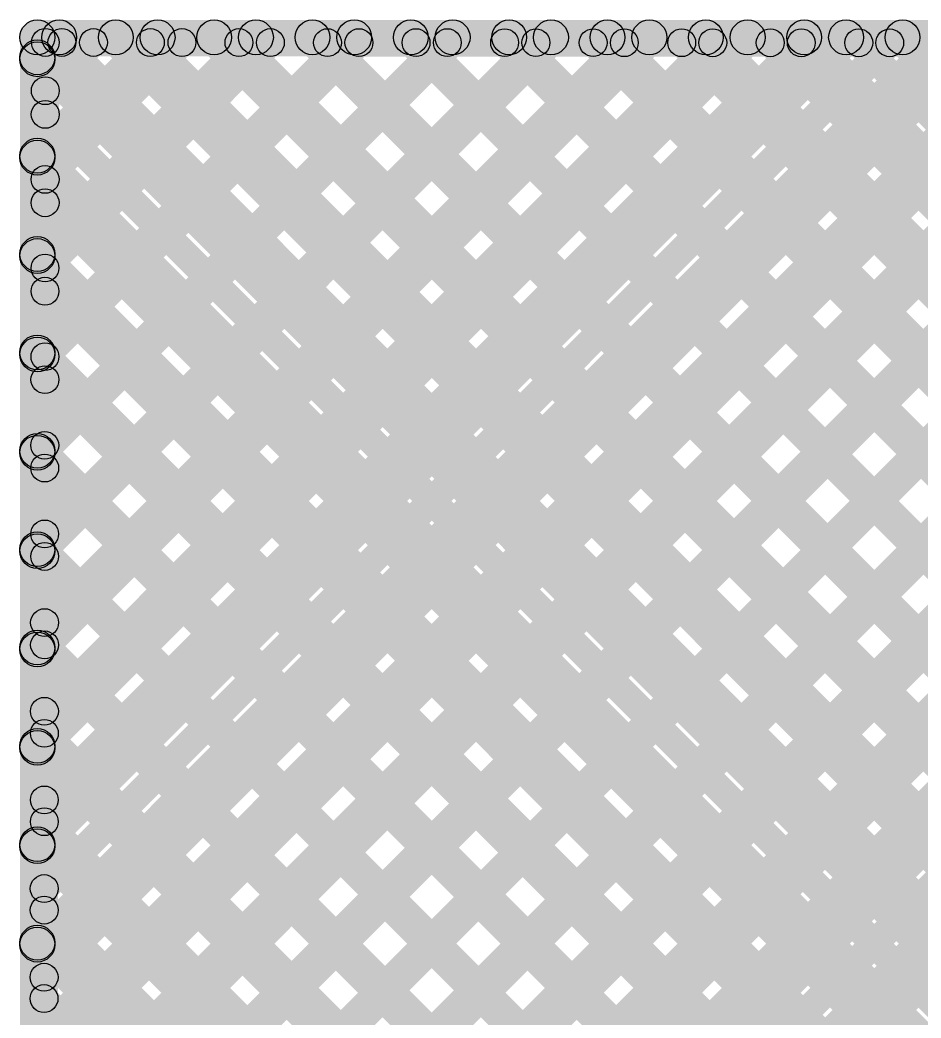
# Model space of a CAD drawing. Header units: millimetres. Extents: x 0.02 to 3.53, y 0 to 2.66.
# Drawn here: x 0.095 to 0.3542, y 2.3739 to 2.6609 of the extents above; entities that cross this region are included whole.
import ezdxf

# ---------------------------------------------------------------- set-up
doc = ezdxf.new("R2010")
doc.units = ezdxf.units.MM
doc.header["$MEASUREMENT"] = 0
doc.layers.add('BottomLayer', color=5, linetype='Continuous')
doc.layers.add('TopLayer', color=1, linetype='Continuous')

msp = doc.modelspace()

# ---------------------------------------------------------------- hatches: boundary and pattern name
at = {"layer": 'BottomLayer'}
h = msp.add_hatch(color=5, dxfattribs=at)
edge = h.paths.add_edge_path()
edge.add_arc((0.1, 2.65591), 0.005, 0, 360)
h = msp.add_hatch(color=5, dxfattribs=at)
edge = h.paths.add_edge_path()
edge.add_arc((0.1, 2.65591), 0.005, 0, 360)
for points in [[(0.1, 2.65091), (0.1, 2.66091), (3.44331, 2.66091), (3.44331, 2.65091)], [(0.10354, 2.36323), (0.09646, 2.3703), (0.38561, 2.65944), (0.39268, 2.65237)], [(0.10354, 2.39151), (0.09646, 2.39858), (0.35733, 2.65944), (0.3644, 2.65237)], [(0.10354, 2.30666), (0.09646, 2.31373), (0.44218, 2.65944), (0.44925, 2.65237)], [(0.10354, 2.33494), (0.09646, 2.34201), (0.41389, 2.65944), (0.42096, 2.65237)], [(0.10354, 2.44808), (0.09646, 2.45515), (0.30076, 2.65944), (0.30783, 2.65237)], [(0.10354, 2.47636), (0.09646, 2.48343), (0.27247, 2.65944), (0.27954, 2.65237)], [(0.10354, 2.41979), (0.09646, 2.42686), (0.32904, 2.65944), (0.33611, 2.65237)], [(0.10354, 2.16523), (0.09646, 2.17231), (0.5836, 2.65944), (0.59067, 2.65237)], [(0.10354, 2.19352), (0.09646, 2.20059), (0.55532, 2.65944), (0.56239, 2.65237)], [(0.10354, 2.25009), (0.09646, 2.25716), (0.49875, 2.65944), (0.50582, 2.65237)], [(0.10354, 2.27837), (0.09646, 2.28544), (0.47046, 2.65944), (0.47753, 2.65237)], [(0.10354, 2.2218), (0.09646, 2.22887), (0.52703, 2.65944), (0.5341, 2.65237)], [(0.10354, 2.53293), (0.09646, 2.54), (0.2159, 2.65944), (0.22297, 2.65237)], [(0.10354, 2.64607), (0.09646, 2.65314), (0.10277, 2.65944), (0.10984, 2.65237)], [(0.10354, 2.50465), (0.09646, 2.51172), (0.24419, 2.65944), (0.25126, 2.65237)], [(0.10354, 2.5895), (0.09646, 2.59657), (0.15933, 2.65944), (0.16641, 2.65237)], [(0.10354, 2.61778), (0.09646, 2.62485), (0.13105, 2.65944), (0.13812, 2.65237)], [(0.10354, 2.56122), (0.09646, 2.56829), (0.18762, 2.65944), (0.19469, 2.65237)], [(0.10229, 2.65044), (0.1023, 2.65844), (2.00453, 2.65761), (2.00453, 2.64961)], [(0.12154, 2.15495), (0.11447, 2.16202), (0.61188, 2.65944), (0.61895, 2.65237)], [(0.11902, 2.65237), (0.12609, 2.65944), (0.82257, 1.96296), (0.8155, 1.95588)], [(0.1473, 2.65237), (0.15437, 2.65944), (0.85086, 1.96296), (0.84379, 1.95588)], [(0.17559, 2.65237), (0.18266, 2.65944), (0.87914, 1.96296), (0.87207, 1.95588)], [(0.20387, 2.65237), (0.21094, 2.65944), (0.90743, 1.96296), (0.90036, 1.95588)], [(0.23215, 2.65237), (0.23923, 2.65944), (0.93571, 1.96296), (0.92864, 1.95588)], [(0.26044, 2.65237), (0.26751, 2.65944), (0.96399, 1.96296), (0.95692, 1.95588)], [(0.28872, 2.65237), (0.29579, 2.65944), (0.99228, 1.96296), (0.98521, 1.95588)], [(0.31701, 2.65237), (0.32408, 2.65944), (1.02056, 1.96296), (1.01349, 1.95588)], [(0.34529, 2.65237), (0.35236, 2.65944), (1.02189, 1.98991), (1.01482, 1.98284)], [(0.105, 2.16062), (0.095, 2.16062), (0.095, 2.65591), (0.105, 2.65591)], [(0.1045, 2.17892), (0.09884, 2.18458), (0.57132, 2.65706), (0.57698, 2.6514)], [(0.10453, 2.20441), (0.09887, 2.21007), (0.54588, 2.65707), (0.55153, 2.65141)], [(0.10457, 2.2299), (0.09891, 2.23556), (0.52043, 2.65708), (0.52609, 2.65143)], [(0.1046, 2.25539), (0.09894, 2.26105), (0.49499, 2.65709), (0.50064, 2.65144)], [(0.10463, 2.28088), (0.09898, 2.28654), (0.46954, 2.6571), (0.4752, 2.65145)], [(0.10467, 2.30637), (0.09901, 2.31203), (0.4441, 2.65712), (0.44976, 2.65146)], [(0.1047, 2.33186), (0.09904, 2.33752), (0.41865, 2.65713), (0.42431, 2.65147)], [(0.10473, 2.35735), (0.09908, 2.36301), (0.39321, 2.65714), (0.39887, 2.65148)], [(0.10477, 2.38284), (0.09911, 2.3885), (0.36776, 2.65715), (0.37342, 2.65149)], [(0.1048, 2.40833), (0.09915, 2.41399), (0.34232, 2.65716), (0.34798, 2.6515)], [(0.10484, 2.43382), (0.09918, 2.43948), (0.31687, 2.65717), (0.32253, 2.65151)], [(0.10487, 2.45931), (0.09921, 2.46497), (0.29143, 2.65718), (0.29709, 2.65153)], [(0.1049, 2.4848), (0.09925, 2.49045), (0.26599, 2.65719), (0.27164, 2.65154)], [(0.10494, 2.51029), (0.09928, 2.51594), (0.24054, 2.6572), (0.2462, 2.65155)], [(0.10497, 2.53578), (0.09931, 2.54143), (0.2151, 2.65722), (0.22075, 2.65156)], [(0.105, 2.56127), (0.09935, 2.56692), (0.18965, 2.65723), (0.19531, 2.65157)], [(0.10504, 2.58676), (0.09938, 2.59241), (0.16421, 2.65724), (0.16986, 2.65158)], [(0.10507, 2.61225), (0.09942, 2.6179), (0.13876, 2.65725), (0.14442, 2.65159)], [(0.10511, 2.63774), (0.09945, 2.64339), (0.11332, 2.65726), (0.11897, 2.6516)], [(0.1076, 2.15657), (0.10194, 2.16223), (0.59677, 2.65705), (0.60242, 2.65139)], [(0.10422, 2.65161), (0.10988, 2.65726), (0.73438, 2.03276), (0.72873, 2.0271)], [(0.12894, 2.15245), (0.12328, 2.15811), (0.62221, 2.65704), (0.62787, 2.65138)], [(0.12969, 2.6516), (0.13534, 2.65725), (0.75985, 2.03274), (0.75419, 2.02709)], [(0.15515, 2.65158), (0.16081, 2.65724), (0.78532, 2.03273), (0.77966, 2.02708)], [(0.18062, 2.65157), (0.18628, 2.65723), (0.81079, 2.03272), (0.80513, 2.02707)], [(0.20609, 2.65156), (0.21174, 2.65722), (0.83625, 2.03271), (0.8306, 2.02705)], [(0.23155, 2.65155), (0.23721, 2.65721), (0.86172, 2.0327), (0.85606, 2.02704)], [(0.25702, 2.65154), (0.26268, 2.6572), (0.88719, 2.03269), (0.88153, 2.02703)], [(0.28249, 2.65153), (0.28814, 2.65719), (0.91265, 2.03268), (0.907, 2.02702)], [(0.30795, 2.65152), (0.31361, 2.65718), (0.93812, 2.03267), (0.93246, 2.02701)], [(0.33342, 2.65151), (0.33908, 2.65716), (0.96359, 2.03266), (0.95793, 2.027)], [(0.09646, 2.64664), (0.10354, 2.65371), (0.79429, 1.96296), (0.78722, 1.95588)], [(0.10564, 2.15957), (0.09764, 2.15958), (0.0983, 2.65444), (0.1063, 2.65443)], [(0.09944, 2.63093), (0.1051, 2.63659), (0.70892, 2.03277), (0.70326, 2.02711)], [(0.09646, 2.61835), (0.10354, 2.62542), (0.766, 1.96296), (0.75893, 1.95588)], [(0.09941, 2.60551), (0.10506, 2.61117), (0.68345, 2.03278), (0.67779, 2.02712)], [(0.09646, 2.59007), (0.10354, 2.59714), (0.73772, 1.96296), (0.73065, 1.95588)], [(0.09937, 2.58009), (0.10503, 2.58574), (0.65798, 2.03279), (0.65233, 2.02713)], [(0.09646, 2.56179), (0.10354, 2.56886), (0.70944, 1.96296), (0.70237, 1.95588)], [(0.09934, 2.55466), (0.105, 2.56032), (0.63252, 2.0328), (0.62686, 2.02714)], [(0.09646, 2.5335), (0.10354, 2.54057), (0.68115, 1.96296), (0.67408, 1.95588)], [(0.09931, 2.52924), (0.10496, 2.5349), (0.60705, 2.03281), (0.60139, 2.02715)], [(0.09646, 2.50522), (0.10354, 2.51229), (0.65287, 1.96296), (0.6458, 1.95588)], [(0.09927, 2.50382), (0.10493, 2.50948), (0.58158, 2.03282), (0.57593, 2.02717)], [(0.09646, 2.47693), (0.10354, 2.484), (0.62458, 1.96296), (0.61751, 1.95588)], [(0.09924, 2.4784), (0.10489, 2.48405), (0.55612, 2.03283), (0.55046, 2.02718)], [(0.0992, 2.45298), (0.10486, 2.45863), (0.53065, 2.03284), (0.52499, 2.02719)], [(0.09646, 2.44865), (0.10354, 2.45572), (0.5963, 1.96296), (0.58923, 1.95588)], [(0.09917, 2.42755), (0.10483, 2.43321), (0.50518, 2.03286), (0.49953, 2.0272)], [(0.09646, 2.42036), (0.10354, 2.42743), (0.56801, 1.96296), (0.56094, 1.95588)], [(0.09914, 2.40213), (0.10479, 2.40779), (0.47972, 2.03287), (0.47406, 2.02721)], [(0.09646, 2.39208), (0.10354, 2.39915), (0.53973, 1.96296), (0.53266, 1.95588)], [(0.0991, 2.37671), (0.10476, 2.38237), (0.45425, 2.03288), (0.44859, 2.02722)]]:
    msp.add_hatch(color=5, dxfattribs=at).paths.add_polyline_path(points)
h = msp.add_hatch(color=5, dxfattribs=at)
edge = h.paths.add_edge_path()
edge.add_arc((0.1063, 2.65591), 0.005, 0, 360)
h = msp.add_hatch(color=5, dxfattribs=at)
edge = h.paths.add_edge_path()
edge.add_arc((0.12255, 2.65591), 0.005, 0, 360)
h = msp.add_hatch(color=5, dxfattribs=at)
edge = h.paths.add_edge_path()
edge.add_arc((0.13459, 2.65591), 0.005, 0, 360)
h = msp.add_hatch(color=5, dxfattribs=at)
edge = h.paths.add_edge_path()
edge.add_arc((0.15084, 2.65591), 0.005, 0, 360)
h = msp.add_hatch(color=5, dxfattribs=at)
edge = h.paths.add_edge_path()
edge.add_arc((0.16287, 2.65591), 0.005, 0, 360)
h = msp.add_hatch(color=5, dxfattribs=at)
edge = h.paths.add_edge_path()
edge.add_arc((0.17912, 2.65591), 0.005, 0, 360)
h = msp.add_hatch(color=5, dxfattribs=at)
edge = h.paths.add_edge_path()
edge.add_arc((0.19115, 2.65591), 0.005, 0, 360)
h = msp.add_hatch(color=5, dxfattribs=at)
edge = h.paths.add_edge_path()
edge.add_arc((0.20741, 2.65591), 0.005, 0, 360)
h = msp.add_hatch(color=5, dxfattribs=at)
edge = h.paths.add_edge_path()
edge.add_arc((0.21944, 2.65591), 0.005, 0, 360)
h = msp.add_hatch(color=5, dxfattribs=at)
edge = h.paths.add_edge_path()
edge.add_arc((0.23569, 2.65591), 0.005, 0, 360)
h = msp.add_hatch(color=5, dxfattribs=at)
edge = h.paths.add_edge_path()
edge.add_arc((0.24772, 2.65591), 0.005, 0, 360)
h = msp.add_hatch(color=5, dxfattribs=at)
edge = h.paths.add_edge_path()
edge.add_arc((0.26397, 2.65591), 0.005, 0, 360)
h = msp.add_hatch(color=5, dxfattribs=at)
edge = h.paths.add_edge_path()
edge.add_arc((0.27601, 2.65591), 0.005, 0, 360)
h = msp.add_hatch(color=5, dxfattribs=at)
edge = h.paths.add_edge_path()
edge.add_arc((0.29226, 2.65591), 0.005, 0, 360)
h = msp.add_hatch(color=5, dxfattribs=at)
edge = h.paths.add_edge_path()
edge.add_arc((0.30429, 2.65591), 0.005, 0, 360)
h = msp.add_hatch(color=5, dxfattribs=at)
edge = h.paths.add_edge_path()
edge.add_arc((0.32054, 2.65591), 0.005, 0, 360)
h = msp.add_hatch(color=5, dxfattribs=at)
edge = h.paths.add_edge_path()
edge.add_arc((0.33258, 2.65591), 0.005, 0, 360)
h = msp.add_hatch(color=5, dxfattribs=at)
edge = h.paths.add_edge_path()
edge.add_arc((0.34883, 2.65591), 0.005, 0, 360)
h = msp.add_hatch(color=5, dxfattribs=at)
edge = h.paths.add_edge_path()
edge.add_arc((0.1023, 2.65444), 0.004, 0, 360)
h = msp.add_hatch(color=5, dxfattribs=at)
edge = h.paths.add_edge_path()
edge.add_arc((0.1023, 2.65444), 0.004, 0, 360)
h = msp.add_hatch(color=5, dxfattribs=at)
edge = h.paths.add_edge_path()
edge.add_arc((0.10705, 2.65444), 0.004, 0, 360)
h = msp.add_hatch(color=5, dxfattribs=at)
edge = h.paths.add_edge_path()
edge.add_arc((0.11615, 2.65443), 0.004, 0, 360)
h = msp.add_hatch(color=5, dxfattribs=at)
edge = h.paths.add_edge_path()
edge.add_arc((0.13252, 2.65442), 0.004, 0, 360)
h = msp.add_hatch(color=5, dxfattribs=at)
edge = h.paths.add_edge_path()
edge.add_arc((0.14159, 2.65442), 0.004, 0, 360)
h = msp.add_hatch(color=5, dxfattribs=at)
edge = h.paths.add_edge_path()
edge.add_arc((0.15798, 2.65441), 0.004, 0, 360)
h = msp.add_hatch(color=5, dxfattribs=at)
edge = h.paths.add_edge_path()
edge.add_arc((0.16703, 2.65441), 0.004, 0, 360)
h = msp.add_hatch(color=5, dxfattribs=at)
edge = h.paths.add_edge_path()
edge.add_arc((0.18345, 2.6544), 0.004, 0, 360)
h = msp.add_hatch(color=5, dxfattribs=at)
edge = h.paths.add_edge_path()
edge.add_arc((0.19248, 2.6544), 0.004, 0, 360)
h = msp.add_hatch(color=5, dxfattribs=at)
edge = h.paths.add_edge_path()
edge.add_arc((0.20892, 2.65439), 0.004, 0, 360)
h = msp.add_hatch(color=5, dxfattribs=at)
edge = h.paths.add_edge_path()
edge.add_arc((0.21792, 2.65439), 0.004, 0, 360)
h = msp.add_hatch(color=5, dxfattribs=at)
edge = h.paths.add_edge_path()
edge.add_arc((0.23438, 2.65438), 0.004, 0, 360)
h = msp.add_hatch(color=5, dxfattribs=at)
edge = h.paths.add_edge_path()
edge.add_arc((0.24337, 2.65438), 0.004, 0, 360)
h = msp.add_hatch(color=5, dxfattribs=at)
edge = h.paths.add_edge_path()
edge.add_arc((0.25985, 2.65437), 0.004, 0, 360)
h = msp.add_hatch(color=5, dxfattribs=at)
edge = h.paths.add_edge_path()
edge.add_arc((0.26881, 2.65436), 0.004, 0, 360)
h = msp.add_hatch(color=5, dxfattribs=at)
edge = h.paths.add_edge_path()
edge.add_arc((0.28532, 2.65436), 0.004, 0, 360)
h = msp.add_hatch(color=5, dxfattribs=at)
edge = h.paths.add_edge_path()
edge.add_arc((0.29426, 2.65435), 0.004, 0, 360)
h = msp.add_hatch(color=5, dxfattribs=at)
edge = h.paths.add_edge_path()
edge.add_arc((0.31078, 2.65435), 0.004, 0, 360)
h = msp.add_hatch(color=5, dxfattribs=at)
edge = h.paths.add_edge_path()
edge.add_arc((0.3197, 2.65434), 0.004, 0, 360)
h = msp.add_hatch(color=5, dxfattribs=at)
edge = h.paths.add_edge_path()
edge.add_arc((0.33625, 2.65434), 0.004, 0, 360)
h = msp.add_hatch(color=5, dxfattribs=at)
edge = h.paths.add_edge_path()
edge.add_arc((0.34515, 2.65433), 0.004, 0, 360)
h = msp.add_hatch(color=5, dxfattribs=at)
edge = h.paths.add_edge_path()
edge.add_arc((0.1, 2.65017), 0.005, 0, 360)
h = msp.add_hatch(color=5, dxfattribs=at)
edge = h.paths.add_edge_path()
edge.add_arc((0.1, 2.6496), 0.005, 0, 360)
h = msp.add_hatch(color=5, dxfattribs=at)
edge = h.paths.add_edge_path()
edge.add_arc((0.10228, 2.64056), 0.004, 0, 360)
h = msp.add_hatch(color=5, dxfattribs=at)
edge = h.paths.add_edge_path()
edge.add_arc((0.10227, 2.63376), 0.004, 0, 360)
h = msp.add_hatch(color=5, dxfattribs=at)
edge = h.paths.add_edge_path()
edge.add_arc((0.1, 2.62189), 0.005, 0, 360)
h = msp.add_hatch(color=5, dxfattribs=at)
edge = h.paths.add_edge_path()
edge.add_arc((0.1, 2.62132), 0.005, 0, 360)
h = msp.add_hatch(color=5, dxfattribs=at)
edge = h.paths.add_edge_path()
edge.add_arc((0.10224, 2.61507), 0.004, 0, 360)
h = msp.add_hatch(color=5, dxfattribs=at)
edge = h.paths.add_edge_path()
edge.add_arc((0.10224, 2.60834), 0.004, 0, 360)
h = msp.add_hatch(color=5, dxfattribs=at)
edge = h.paths.add_edge_path()
edge.add_arc((0.1, 2.59361), 0.005, 0, 360)
h = msp.add_hatch(color=5, dxfattribs=at)
edge = h.paths.add_edge_path()
edge.add_arc((0.1, 2.59303), 0.005, 0, 360)
h = msp.add_hatch(color=5, dxfattribs=at)
edge = h.paths.add_edge_path()
edge.add_arc((0.10221, 2.58958), 0.004, 0, 360)
h = msp.add_hatch(color=5, dxfattribs=at)
edge = h.paths.add_edge_path()
edge.add_arc((0.1022, 2.58291), 0.004, 0, 360)
h = msp.add_hatch(color=5, dxfattribs=at)
edge = h.paths.add_edge_path()
edge.add_arc((0.1, 2.56532), 0.005, 0, 360)
h = msp.add_hatch(color=5, dxfattribs=at)
edge = h.paths.add_edge_path()
edge.add_arc((0.1, 2.56475), 0.005, 0, 360)
h = msp.add_hatch(color=5, dxfattribs=at)
edge = h.paths.add_edge_path()
edge.add_arc((0.10218, 2.5641), 0.004, 0, 360)
h = msp.add_hatch(color=5, dxfattribs=at)
edge = h.paths.add_edge_path()
edge.add_arc((0.10217, 2.55749), 0.004, 0, 360)
h = msp.add_hatch(color=5, dxfattribs=at)
edge = h.paths.add_edge_path()
edge.add_arc((0.10214, 2.53861), 0.004, 0, 360)
h = msp.add_hatch(color=5, dxfattribs=at)
edge = h.paths.add_edge_path()
edge.add_arc((0.1, 2.53704), 0.005, 0, 360)
h = msp.add_hatch(color=5, dxfattribs=at)
edge = h.paths.add_edge_path()
edge.add_arc((0.1, 2.53647), 0.005, 0, 360)
h = msp.add_hatch(color=5, dxfattribs=at)
edge = h.paths.add_edge_path()
edge.add_arc((0.10213, 2.53207), 0.004, 0, 360)
h = msp.add_hatch(color=5, dxfattribs=at)
edge = h.paths.add_edge_path()
edge.add_arc((0.10211, 2.51312), 0.004, 0, 360)
h = msp.add_hatch(color=5, dxfattribs=at)
edge = h.paths.add_edge_path()
edge.add_arc((0.1, 2.50875), 0.005, 0, 360)
h = msp.add_hatch(color=5, dxfattribs=at)
edge = h.paths.add_edge_path()
edge.add_arc((0.1, 2.50818), 0.005, 0, 360)
h = msp.add_hatch(color=5, dxfattribs=at)
edge = h.paths.add_edge_path()
edge.add_arc((0.1021, 2.50665), 0.004, 0, 360)
h = msp.add_hatch(color=5, dxfattribs=at)
edge = h.paths.add_edge_path()
edge.add_arc((0.10207, 2.48763), 0.004, 0, 360)
h = msp.add_hatch(color=5, dxfattribs=at)
edge = h.paths.add_edge_path()
edge.add_arc((0.1, 2.48047), 0.005, 0, 360)
h = msp.add_hatch(color=5, dxfattribs=at)
edge = h.paths.add_edge_path()
edge.add_arc((0.10207, 2.48123), 0.004, 0, 360)
h = msp.add_hatch(color=5, dxfattribs=at)
edge = h.paths.add_edge_path()
edge.add_arc((0.1, 2.4799), 0.005, 0, 360)
h = msp.add_hatch(color=5, dxfattribs=at)
edge = h.paths.add_edge_path()
edge.add_arc((0.10204, 2.46214), 0.004, 0, 360)
h = msp.add_hatch(color=5, dxfattribs=at)
edge = h.paths.add_edge_path()
edge.add_arc((0.10203, 2.4558), 0.004, 0, 360)
h = msp.add_hatch(color=5, dxfattribs=at)
edge = h.paths.add_edge_path()
edge.add_arc((0.1, 2.45218), 0.005, 0, 360)
h = msp.add_hatch(color=5, dxfattribs=at)
edge = h.paths.add_edge_path()
edge.add_arc((0.1, 2.45161), 0.005, 0, 360)
h = msp.add_hatch(color=5, dxfattribs=at)
edge = h.paths.add_edge_path()
edge.add_arc((0.10201, 2.43665), 0.004, 0, 360)
h = msp.add_hatch(color=5, dxfattribs=at)
edge = h.paths.add_edge_path()
edge.add_arc((0.102, 2.43038), 0.004, 0, 360)
h = msp.add_hatch(color=5, dxfattribs=at)
edge = h.paths.add_edge_path()
edge.add_arc((0.1, 2.4239), 0.005, 0, 360)
h = msp.add_hatch(color=5, dxfattribs=at)
edge = h.paths.add_edge_path()
edge.add_arc((0.1, 2.42333), 0.005, 0, 360)
h = msp.add_hatch(color=5, dxfattribs=at)
edge = h.paths.add_edge_path()
edge.add_arc((0.10197, 2.41116), 0.004, 0, 360)
h = msp.add_hatch(color=5, dxfattribs=at)
edge = h.paths.add_edge_path()
edge.add_arc((0.10197, 2.40496), 0.004, 0, 360)
h = msp.add_hatch(color=5, dxfattribs=at)
edge = h.paths.add_edge_path()
edge.add_arc((0.1, 2.39561), 0.005, 0, 360)
h = msp.add_hatch(color=5, dxfattribs=at)
edge = h.paths.add_edge_path()
edge.add_arc((0.1, 2.39504), 0.005, 0, 360)
h = msp.add_hatch(color=5, dxfattribs=at)
edge = h.paths.add_edge_path()
edge.add_arc((0.10194, 2.38567), 0.004, 0, 360)
h = msp.add_hatch(color=5, dxfattribs=at)
edge = h.paths.add_edge_path()
edge.add_arc((0.10193, 2.37954), 0.004, 0, 360)
at = {"layer": 'TopLayer'}
h = msp.add_hatch(color=1, dxfattribs=at)
edge = h.paths.add_edge_path()
edge.add_arc((0.1, 2.65591), 0.005, 0, 360)
h = msp.add_hatch(color=1, dxfattribs=at)
edge = h.paths.add_edge_path()
edge.add_arc((0.1, 2.65591), 0.005, 0, 360)
for points in [[(0.1, 2.65091), (0.1, 2.66091), (3.44331, 2.66091), (3.44331, 2.65091)], [(0.10354, 2.2218), (0.09646, 2.22887), (0.52703, 2.65944), (0.5341, 2.65237)], [(0.10354, 2.25009), (0.09646, 2.25716), (0.49875, 2.65944), (0.50582, 2.65237)], [(0.10354, 2.16523), (0.09646, 2.17231), (0.5836, 2.65944), (0.59067, 2.65237)], [(0.10354, 2.19352), (0.09646, 2.20059), (0.55532, 2.65944), (0.56239, 2.65237)], [(0.10354, 2.30666), (0.09646, 2.31373), (0.44218, 2.65944), (0.44925, 2.65237)], [(0.10354, 2.33494), (0.09646, 2.34201), (0.41389, 2.65944), (0.42096, 2.65237)], [(0.10354, 2.27837), (0.09646, 2.28544), (0.47046, 2.65944), (0.47753, 2.65237)], [(0.10354, 2.36323), (0.09646, 2.3703), (0.38561, 2.65944), (0.39268, 2.65237)], [(0.10354, 2.39151), (0.09646, 2.39858), (0.35733, 2.65944), (0.3644, 2.65237)], [(0.10354, 2.44808), (0.09646, 2.45515), (0.30076, 2.65944), (0.30783, 2.65237)], [(0.10354, 2.47636), (0.09646, 2.48343), (0.27247, 2.65944), (0.27954, 2.65237)], [(0.10354, 2.41979), (0.09646, 2.42686), (0.32904, 2.65944), (0.33611, 2.65237)], [(0.10354, 2.53293), (0.09646, 2.54), (0.2159, 2.65944), (0.22297, 2.65237)], [(0.10354, 2.64607), (0.09646, 2.65314), (0.10277, 2.65944), (0.10984, 2.65237)], [(0.10354, 2.50465), (0.09646, 2.51172), (0.24419, 2.65944), (0.25126, 2.65237)], [(0.10354, 2.5895), (0.09646, 2.59657), (0.15933, 2.65944), (0.16641, 2.65237)], [(0.10354, 2.61778), (0.09646, 2.62485), (0.13105, 2.65944), (0.13812, 2.65237)], [(0.10354, 2.56122), (0.09646, 2.56829), (0.18762, 2.65944), (0.19469, 2.65237)], [(0.10229, 2.65044), (0.1023, 2.65844), (2.00453, 2.65761), (2.00453, 2.64961)], [(0.12154, 2.15495), (0.11447, 2.16202), (0.61188, 2.65944), (0.61895, 2.65237)], [(0.11902, 2.65237), (0.12609, 2.65944), (0.93195, 1.85358), (0.92488, 1.84651)], [(0.1473, 2.65237), (0.15437, 2.65944), (0.98922, 1.82459), (0.98215, 1.81752)], [(0.17559, 2.65237), (0.18266, 2.65944), (1.14192, 1.70018), (1.13485, 1.69311)], [(0.20387, 2.65237), (0.21094, 2.65944), (0.96442, 1.90597), (0.95734, 1.8989)], [(0.23215, 2.65237), (0.23923, 2.65944), (0.9745, 1.92416), (0.96743, 1.91709)], [(0.26044, 2.65237), (0.26751, 2.65944), (0.98459, 1.94236), (0.97752, 1.93529)], [(0.28872, 2.65237), (0.29579, 2.65944), (0.99468, 1.96056), (0.9876, 1.95349)], [(0.31701, 2.65237), (0.32408, 2.65944), (1.01124, 1.97228), (1.00417, 1.96521)], [(0.34529, 2.65237), (0.35236, 2.65944), (1.02136, 1.99044), (1.01429, 1.98337)], [(0.105, 2.16062), (0.095, 2.16062), (0.095, 2.65591), (0.105, 2.65591)], [(0.1045, 2.17892), (0.09884, 2.18458), (0.57132, 2.65706), (0.57698, 2.6514)], [(0.10453, 2.20441), (0.09887, 2.21007), (0.54588, 2.65707), (0.55153, 2.65141)], [(0.10457, 2.2299), (0.09891, 2.23556), (0.52043, 2.65708), (0.52609, 2.65143)], [(0.1046, 2.25539), (0.09894, 2.26105), (0.49499, 2.65709), (0.50064, 2.65144)], [(0.10463, 2.28088), (0.09898, 2.28654), (0.46954, 2.6571), (0.4752, 2.65145)], [(0.10467, 2.30637), (0.09901, 2.31203), (0.4441, 2.65712), (0.44976, 2.65146)], [(0.1047, 2.33186), (0.09904, 2.33752), (0.41865, 2.65713), (0.42431, 2.65147)], [(0.10473, 2.35735), (0.09908, 2.36301), (0.39321, 2.65714), (0.39887, 2.65148)], [(0.10477, 2.38284), (0.09911, 2.3885), (0.36776, 2.65715), (0.37342, 2.65149)], [(0.1048, 2.40833), (0.09915, 2.41399), (0.34232, 2.65716), (0.34798, 2.6515)], [(0.10484, 2.43382), (0.09918, 2.43948), (0.31687, 2.65717), (0.32253, 2.65151)], [(0.10487, 2.45931), (0.09921, 2.46497), (0.29143, 2.65718), (0.29709, 2.65153)], [(0.1049, 2.4848), (0.09925, 2.49045), (0.26599, 2.65719), (0.27164, 2.65154)], [(0.10494, 2.51029), (0.09928, 2.51594), (0.24054, 2.6572), (0.2462, 2.65155)], [(0.10497, 2.53578), (0.09931, 2.54143), (0.2151, 2.65722), (0.22075, 2.65156)], [(0.105, 2.56127), (0.09935, 2.56692), (0.18965, 2.65723), (0.19531, 2.65157)], [(0.10504, 2.58676), (0.09938, 2.59241), (0.16421, 2.65724), (0.16986, 2.65158)], [(0.10507, 2.61225), (0.09942, 2.6179), (0.13876, 2.65725), (0.14442, 2.65159)], [(0.10511, 2.63774), (0.09945, 2.64339), (0.11332, 2.65726), (0.11897, 2.6516)], [(0.1076, 2.15657), (0.10194, 2.16223), (0.59677, 2.65705), (0.60242, 2.65139)], [(0.10422, 2.65161), (0.10988, 2.65726), (0.73438, 2.03276), (0.72873, 2.0271)], [(0.12894, 2.15245), (0.12328, 2.15811), (0.62221, 2.65704), (0.62787, 2.65138)], [(0.12969, 2.6516), (0.13534, 2.65725), (0.75985, 2.03274), (0.75419, 2.02709)], [(0.15515, 2.65158), (0.16081, 2.65724), (0.78532, 2.03273), (0.77966, 2.02708)], [(0.18062, 2.65157), (0.18628, 2.65723), (0.81079, 2.03272), (0.80513, 2.02707)], [(0.20609, 2.65156), (0.21174, 2.65722), (0.83625, 2.03271), (0.8306, 2.02705)], [(0.23155, 2.65155), (0.23721, 2.65721), (0.86172, 2.0327), (0.85606, 2.02704)], [(0.25702, 2.65154), (0.26268, 2.6572), (0.88719, 2.03269), (0.88153, 2.02703)], [(0.28249, 2.65153), (0.28814, 2.65719), (0.91265, 2.03268), (0.907, 2.02702)], [(0.30795, 2.65152), (0.31361, 2.65718), (0.93812, 2.03267), (0.93246, 2.02701)], [(0.33342, 2.65151), (0.33908, 2.65716), (0.96359, 2.03266), (0.95793, 2.027)], [(0.09646, 2.64664), (0.10354, 2.65371), (0.92186, 1.83538), (0.91479, 1.82831)], [(0.10564, 2.15957), (0.09764, 2.15958), (0.0983, 2.65444), (0.1063, 2.65443)], [(0.09944, 2.63093), (0.1051, 2.63659), (0.70892, 2.03277), (0.70326, 2.02711)], [(0.09646, 2.61835), (0.10354, 2.62542), (0.91177, 1.81719), (0.9047, 1.81012)], [(0.09941, 2.60551), (0.10506, 2.61117), (0.68345, 2.03278), (0.67779, 2.02712)], [(0.09646, 2.59007), (0.10354, 2.59714), (0.90169, 1.79899), (0.89462, 1.79192)], [(0.09937, 2.58009), (0.10503, 2.58574), (0.65798, 2.03279), (0.65233, 2.02713)], [(0.09646, 2.56179), (0.10354, 2.56886), (0.8916, 1.78079), (0.88453, 1.77372)], [(0.09934, 2.55466), (0.105, 2.56032), (0.63252, 2.0328), (0.62686, 2.02714)], [(0.09646, 2.5335), (0.10354, 2.54057), (0.88816, 1.75594), (0.88109, 1.74887)], [(0.09931, 2.52924), (0.10496, 2.5349), (0.60705, 2.03281), (0.60139, 2.02715)], [(0.09646, 2.50522), (0.10354, 2.51229), (0.909, 1.70682), (0.90193, 1.69975)], [(0.09927, 2.50382), (0.10493, 2.50948), (0.58158, 2.03282), (0.57593, 2.02717)], [(0.09646, 2.47693), (0.10354, 2.484), (0.88954, 1.698), (0.88247, 1.69092)], [(0.09924, 2.4784), (0.10489, 2.48405), (0.55612, 2.03283), (0.55046, 2.02718)], [(0.0992, 2.45298), (0.10486, 2.45863), (0.53065, 2.03284), (0.52499, 2.02719)], [(0.09646, 2.44865), (0.10354, 2.45572), (0.87286, 1.6864), (0.86579, 1.67932)], [(0.09917, 2.42755), (0.10483, 2.43321), (0.50518, 2.03286), (0.49953, 2.0272)], [(0.09646, 2.42036), (0.10354, 2.42743), (0.86199, 1.66898), (0.85492, 1.6619)], [(0.09914, 2.40213), (0.10479, 2.40779), (0.47972, 2.03287), (0.47406, 2.02721)], [(0.09646, 2.39208), (0.10354, 2.39915), (0.84621, 1.65647), (0.83914, 1.6494)], [(0.0991, 2.37671), (0.10476, 2.38237), (0.45425, 2.03288), (0.44859, 2.02722)]]:
    msp.add_hatch(color=1, dxfattribs=at).paths.add_polyline_path(points)
h = msp.add_hatch(color=1, dxfattribs=at)
edge = h.paths.add_edge_path()
edge.add_arc((0.1063, 2.65591), 0.005, 0, 360)
h = msp.add_hatch(color=1, dxfattribs=at)
edge = h.paths.add_edge_path()
edge.add_arc((0.12255, 2.65591), 0.005, 0, 360)
h = msp.add_hatch(color=1, dxfattribs=at)
edge = h.paths.add_edge_path()
edge.add_arc((0.13459, 2.65591), 0.005, 0, 360)
h = msp.add_hatch(color=1, dxfattribs=at)
edge = h.paths.add_edge_path()
edge.add_arc((0.15084, 2.65591), 0.005, 0, 360)
h = msp.add_hatch(color=1, dxfattribs=at)
edge = h.paths.add_edge_path()
edge.add_arc((0.16287, 2.65591), 0.005, 0, 360)
h = msp.add_hatch(color=1, dxfattribs=at)
edge = h.paths.add_edge_path()
edge.add_arc((0.17912, 2.65591), 0.005, 0, 360)
h = msp.add_hatch(color=1, dxfattribs=at)
edge = h.paths.add_edge_path()
edge.add_arc((0.19115, 2.65591), 0.005, 0, 360)
h = msp.add_hatch(color=1, dxfattribs=at)
edge = h.paths.add_edge_path()
edge.add_arc((0.20741, 2.65591), 0.005, 0, 360)
h = msp.add_hatch(color=1, dxfattribs=at)
edge = h.paths.add_edge_path()
edge.add_arc((0.21944, 2.65591), 0.005, 0, 360)
h = msp.add_hatch(color=1, dxfattribs=at)
edge = h.paths.add_edge_path()
edge.add_arc((0.23569, 2.65591), 0.005, 0, 360)
h = msp.add_hatch(color=1, dxfattribs=at)
edge = h.paths.add_edge_path()
edge.add_arc((0.24772, 2.65591), 0.005, 0, 360)
h = msp.add_hatch(color=1, dxfattribs=at)
edge = h.paths.add_edge_path()
edge.add_arc((0.26397, 2.65591), 0.005, 0, 360)
h = msp.add_hatch(color=1, dxfattribs=at)
edge = h.paths.add_edge_path()
edge.add_arc((0.27601, 2.65591), 0.005, 0, 360)
h = msp.add_hatch(color=1, dxfattribs=at)
edge = h.paths.add_edge_path()
edge.add_arc((0.29226, 2.65591), 0.005, 0, 360)
h = msp.add_hatch(color=1, dxfattribs=at)
edge = h.paths.add_edge_path()
edge.add_arc((0.30429, 2.65591), 0.005, 0, 360)
h = msp.add_hatch(color=1, dxfattribs=at)
edge = h.paths.add_edge_path()
edge.add_arc((0.32054, 2.65591), 0.005, 0, 360)
h = msp.add_hatch(color=1, dxfattribs=at)
edge = h.paths.add_edge_path()
edge.add_arc((0.33258, 2.65591), 0.005, 0, 360)
h = msp.add_hatch(color=1, dxfattribs=at)
edge = h.paths.add_edge_path()
edge.add_arc((0.34883, 2.65591), 0.005, 0, 360)
h = msp.add_hatch(color=1, dxfattribs=at)
edge = h.paths.add_edge_path()
edge.add_arc((0.1023, 2.65444), 0.004, 0, 360)
h = msp.add_hatch(color=1, dxfattribs=at)
edge = h.paths.add_edge_path()
edge.add_arc((0.1023, 2.65444), 0.004, 0, 360)
h = msp.add_hatch(color=1, dxfattribs=at)
edge = h.paths.add_edge_path()
edge.add_arc((0.10705, 2.65444), 0.004, 0, 360)
h = msp.add_hatch(color=1, dxfattribs=at)
edge = h.paths.add_edge_path()
edge.add_arc((0.11615, 2.65443), 0.004, 0, 360)
h = msp.add_hatch(color=1, dxfattribs=at)
edge = h.paths.add_edge_path()
edge.add_arc((0.13252, 2.65442), 0.004, 0, 360)
h = msp.add_hatch(color=1, dxfattribs=at)
edge = h.paths.add_edge_path()
edge.add_arc((0.14159, 2.65442), 0.004, 0, 360)
h = msp.add_hatch(color=1, dxfattribs=at)
edge = h.paths.add_edge_path()
edge.add_arc((0.15798, 2.65441), 0.004, 0, 360)
h = msp.add_hatch(color=1, dxfattribs=at)
edge = h.paths.add_edge_path()
edge.add_arc((0.16703, 2.65441), 0.004, 0, 360)
h = msp.add_hatch(color=1, dxfattribs=at)
edge = h.paths.add_edge_path()
edge.add_arc((0.18345, 2.6544), 0.004, 0, 360)
h = msp.add_hatch(color=1, dxfattribs=at)
edge = h.paths.add_edge_path()
edge.add_arc((0.19248, 2.6544), 0.004, 0, 360)
h = msp.add_hatch(color=1, dxfattribs=at)
edge = h.paths.add_edge_path()
edge.add_arc((0.20892, 2.65439), 0.004, 0, 360)
h = msp.add_hatch(color=1, dxfattribs=at)
edge = h.paths.add_edge_path()
edge.add_arc((0.21792, 2.65439), 0.004, 0, 360)
h = msp.add_hatch(color=1, dxfattribs=at)
edge = h.paths.add_edge_path()
edge.add_arc((0.23438, 2.65438), 0.004, 0, 360)
h = msp.add_hatch(color=1, dxfattribs=at)
edge = h.paths.add_edge_path()
edge.add_arc((0.24337, 2.65438), 0.004, 0, 360)
h = msp.add_hatch(color=1, dxfattribs=at)
edge = h.paths.add_edge_path()
edge.add_arc((0.25985, 2.65437), 0.004, 0, 360)
h = msp.add_hatch(color=1, dxfattribs=at)
edge = h.paths.add_edge_path()
edge.add_arc((0.26881, 2.65436), 0.004, 0, 360)
h = msp.add_hatch(color=1, dxfattribs=at)
edge = h.paths.add_edge_path()
edge.add_arc((0.28532, 2.65436), 0.004, 0, 360)
h = msp.add_hatch(color=1, dxfattribs=at)
edge = h.paths.add_edge_path()
edge.add_arc((0.29426, 2.65435), 0.004, 0, 360)
h = msp.add_hatch(color=1, dxfattribs=at)
edge = h.paths.add_edge_path()
edge.add_arc((0.31078, 2.65435), 0.004, 0, 360)
h = msp.add_hatch(color=1, dxfattribs=at)
edge = h.paths.add_edge_path()
edge.add_arc((0.3197, 2.65434), 0.004, 0, 360)
h = msp.add_hatch(color=1, dxfattribs=at)
edge = h.paths.add_edge_path()
edge.add_arc((0.33625, 2.65434), 0.004, 0, 360)
h = msp.add_hatch(color=1, dxfattribs=at)
edge = h.paths.add_edge_path()
edge.add_arc((0.34515, 2.65433), 0.004, 0, 360)
h = msp.add_hatch(color=1, dxfattribs=at)
edge = h.paths.add_edge_path()
edge.add_arc((0.1, 2.65017), 0.005, 0, 360)
h = msp.add_hatch(color=1, dxfattribs=at)
edge = h.paths.add_edge_path()
edge.add_arc((0.1, 2.6496), 0.005, 0, 360)
h = msp.add_hatch(color=1, dxfattribs=at)
edge = h.paths.add_edge_path()
edge.add_arc((0.10228, 2.64056), 0.004, 0, 360)
h = msp.add_hatch(color=1, dxfattribs=at)
edge = h.paths.add_edge_path()
edge.add_arc((0.10227, 2.63376), 0.004, 0, 360)
h = msp.add_hatch(color=1, dxfattribs=at)
edge = h.paths.add_edge_path()
edge.add_arc((0.1, 2.62189), 0.005, 0, 360)
h = msp.add_hatch(color=1, dxfattribs=at)
edge = h.paths.add_edge_path()
edge.add_arc((0.1, 2.62132), 0.005, 0, 360)
h = msp.add_hatch(color=1, dxfattribs=at)
edge = h.paths.add_edge_path()
edge.add_arc((0.10224, 2.61507), 0.004, 0, 360)
h = msp.add_hatch(color=1, dxfattribs=at)
edge = h.paths.add_edge_path()
edge.add_arc((0.10224, 2.60834), 0.004, 0, 360)
h = msp.add_hatch(color=1, dxfattribs=at)
edge = h.paths.add_edge_path()
edge.add_arc((0.1, 2.59361), 0.005, 0, 360)
h = msp.add_hatch(color=1, dxfattribs=at)
edge = h.paths.add_edge_path()
edge.add_arc((0.1, 2.59303), 0.005, 0, 360)
h = msp.add_hatch(color=1, dxfattribs=at)
edge = h.paths.add_edge_path()
edge.add_arc((0.10221, 2.58958), 0.004, 0, 360)
h = msp.add_hatch(color=1, dxfattribs=at)
edge = h.paths.add_edge_path()
edge.add_arc((0.1022, 2.58291), 0.004, 0, 360)
h = msp.add_hatch(color=1, dxfattribs=at)
edge = h.paths.add_edge_path()
edge.add_arc((0.1, 2.56532), 0.005, 0, 360)
h = msp.add_hatch(color=1, dxfattribs=at)
edge = h.paths.add_edge_path()
edge.add_arc((0.1, 2.56475), 0.005, 0, 360)
h = msp.add_hatch(color=1, dxfattribs=at)
edge = h.paths.add_edge_path()
edge.add_arc((0.10218, 2.5641), 0.004, 0, 360)
h = msp.add_hatch(color=1, dxfattribs=at)
edge = h.paths.add_edge_path()
edge.add_arc((0.10217, 2.55749), 0.004, 0, 360)
h = msp.add_hatch(color=1, dxfattribs=at)
edge = h.paths.add_edge_path()
edge.add_arc((0.10214, 2.53861), 0.004, 0, 360)
h = msp.add_hatch(color=1, dxfattribs=at)
edge = h.paths.add_edge_path()
edge.add_arc((0.1, 2.53704), 0.005, 0, 360)
h = msp.add_hatch(color=1, dxfattribs=at)
edge = h.paths.add_edge_path()
edge.add_arc((0.1, 2.53647), 0.005, 0, 360)
h = msp.add_hatch(color=1, dxfattribs=at)
edge = h.paths.add_edge_path()
edge.add_arc((0.10213, 2.53207), 0.004, 0, 360)
h = msp.add_hatch(color=1, dxfattribs=at)
edge = h.paths.add_edge_path()
edge.add_arc((0.10211, 2.51312), 0.004, 0, 360)
h = msp.add_hatch(color=1, dxfattribs=at)
edge = h.paths.add_edge_path()
edge.add_arc((0.1, 2.50875), 0.005, 0, 360)
h = msp.add_hatch(color=1, dxfattribs=at)
edge = h.paths.add_edge_path()
edge.add_arc((0.1, 2.50818), 0.005, 0, 360)
h = msp.add_hatch(color=1, dxfattribs=at)
edge = h.paths.add_edge_path()
edge.add_arc((0.1021, 2.50665), 0.004, 0, 360)
h = msp.add_hatch(color=1, dxfattribs=at)
edge = h.paths.add_edge_path()
edge.add_arc((0.10207, 2.48763), 0.004, 0, 360)
h = msp.add_hatch(color=1, dxfattribs=at)
edge = h.paths.add_edge_path()
edge.add_arc((0.1, 2.48047), 0.005, 0, 360)
h = msp.add_hatch(color=1, dxfattribs=at)
edge = h.paths.add_edge_path()
edge.add_arc((0.10207, 2.48123), 0.004, 0, 360)
h = msp.add_hatch(color=1, dxfattribs=at)
edge = h.paths.add_edge_path()
edge.add_arc((0.1, 2.4799), 0.005, 0, 360)
h = msp.add_hatch(color=1, dxfattribs=at)
edge = h.paths.add_edge_path()
edge.add_arc((0.10204, 2.46214), 0.004, 0, 360)
h = msp.add_hatch(color=1, dxfattribs=at)
edge = h.paths.add_edge_path()
edge.add_arc((0.10203, 2.4558), 0.004, 0, 360)
h = msp.add_hatch(color=1, dxfattribs=at)
edge = h.paths.add_edge_path()
edge.add_arc((0.1, 2.45218), 0.005, 0, 360)
h = msp.add_hatch(color=1, dxfattribs=at)
edge = h.paths.add_edge_path()
edge.add_arc((0.1, 2.45161), 0.005, 0, 360)
h = msp.add_hatch(color=1, dxfattribs=at)
edge = h.paths.add_edge_path()
edge.add_arc((0.10201, 2.43665), 0.004, 0, 360)
h = msp.add_hatch(color=1, dxfattribs=at)
edge = h.paths.add_edge_path()
edge.add_arc((0.102, 2.43038), 0.004, 0, 360)
h = msp.add_hatch(color=1, dxfattribs=at)
edge = h.paths.add_edge_path()
edge.add_arc((0.1, 2.4239), 0.005, 0, 360)
h = msp.add_hatch(color=1, dxfattribs=at)
edge = h.paths.add_edge_path()
edge.add_arc((0.1, 2.42333), 0.005, 0, 360)
h = msp.add_hatch(color=1, dxfattribs=at)
edge = h.paths.add_edge_path()
edge.add_arc((0.10197, 2.41116), 0.004, 0, 360)
h = msp.add_hatch(color=1, dxfattribs=at)
edge = h.paths.add_edge_path()
edge.add_arc((0.10197, 2.40496), 0.004, 0, 360)
h = msp.add_hatch(color=1, dxfattribs=at)
edge = h.paths.add_edge_path()
edge.add_arc((0.1, 2.39561), 0.005, 0, 360)
h = msp.add_hatch(color=1, dxfattribs=at)
edge = h.paths.add_edge_path()
edge.add_arc((0.1, 2.39504), 0.005, 0, 360)
h = msp.add_hatch(color=1, dxfattribs=at)
edge = h.paths.add_edge_path()
edge.add_arc((0.10194, 2.38567), 0.004, 0, 360)
h = msp.add_hatch(color=1, dxfattribs=at)
edge = h.paths.add_edge_path()
edge.add_arc((0.10193, 2.37954), 0.004, 0, 360)

# ---------------------------------------------------------------- linework, layer by layer
at = {"layer": 'BottomLayer'}
for centre, radius in [((0.1, 2.65591), 0.005), ((0.1, 2.65591), 0.005), ((0.1063, 2.65591), 0.005), ((0.12255, 2.65591), 0.005), ((0.13459, 2.65591), 0.005), ((0.15084, 2.65591), 0.005), ((0.16287, 2.65591), 0.005), ((0.17912, 2.65591), 0.005), ((0.19115, 2.65591), 0.005), ((0.20741, 2.65591), 0.005), ((0.21944, 2.65591), 0.005), ((0.23569, 2.65591), 0.005), ((0.24772, 2.65591), 0.005), ((0.26397, 2.65591), 0.005), ((0.27601, 2.65591), 0.005), ((0.29226, 2.65591), 0.005), ((0.30429, 2.65591), 0.005), ((0.32054, 2.65591), 0.005), ((0.33258, 2.65591), 0.005), ((0.34883, 2.65591), 0.005), ((0.1023, 2.65444), 0.004), ((0.1023, 2.65444), 0.004), ((0.10705, 2.65444), 0.004), ((0.11615, 2.65443), 0.004), ((0.13252, 2.65442), 0.004), ((0.14159, 2.65442), 0.004), ((0.15798, 2.65441), 0.004), ((0.16703, 2.65441), 0.004), ((0.18345, 2.6544), 0.004), ((0.19248, 2.6544), 0.004), ((0.20892, 2.65439), 0.004), ((0.21792, 2.65439), 0.004), ((0.23438, 2.65438), 0.004), ((0.24337, 2.65438), 0.004), ((0.25985, 2.65437), 0.004), ((0.26881, 2.65436), 0.004), ((0.28532, 2.65436), 0.004), ((0.29426, 2.65435), 0.004), ((0.31078, 2.65435), 0.004), ((0.3197, 2.65434), 0.004), ((0.33625, 2.65434), 0.004), ((0.34515, 2.65433), 0.004), ((0.1, 2.65017), 0.005), ((0.1, 2.6496), 0.005), ((0.10228, 2.64056), 0.004), ((0.10227, 2.63376), 0.004), ((0.1, 2.62189), 0.005), ((0.1, 2.62132), 0.005), ((0.10224, 2.61507), 0.004), ((0.10224, 2.60834), 0.004), ((0.1, 2.59361), 0.005), ((0.1, 2.59303), 0.005), ((0.10221, 2.58958), 0.004), ((0.1022, 2.58291), 0.004), ((0.1, 2.56532), 0.005), ((0.1, 2.56475), 0.005), ((0.10218, 2.5641), 0.004), ((0.10217, 2.55749), 0.004), ((0.10214, 2.53861), 0.004), ((0.1, 2.53704), 0.005), ((0.1, 2.53647), 0.005), ((0.10213, 2.53207), 0.004), ((0.10211, 2.51312), 0.004), ((0.1, 2.50875), 0.005), ((0.1, 2.50818), 0.005), ((0.1021, 2.50665), 0.004), ((0.10207, 2.48763), 0.004), ((0.1, 2.48047), 0.005), ((0.10207, 2.48123), 0.004), ((0.1, 2.4799), 0.005), ((0.10204, 2.46214), 0.004), ((0.10203, 2.4558), 0.004), ((0.1, 2.45218), 0.005), ((0.1, 2.45161), 0.005), ((0.10201, 2.43665), 0.004), ((0.102, 2.43038), 0.004), ((0.1, 2.4239), 0.005), ((0.1, 2.42333), 0.005), ((0.10197, 2.41116), 0.004), ((0.10197, 2.40496), 0.004), ((0.1, 2.39561), 0.005), ((0.1, 2.39504), 0.005), ((0.10194, 2.38567), 0.004), ((0.10193, 2.37954), 0.004)]:
    msp.add_circle(centre, radius, dxfattribs=at)
at = {"layer": 'TopLayer'}
for centre, radius in [((0.1, 2.65591), 0.005), ((0.1, 2.65591), 0.005), ((0.1063, 2.65591), 0.005), ((0.12255, 2.65591), 0.005), ((0.13459, 2.65591), 0.005), ((0.15084, 2.65591), 0.005), ((0.16287, 2.65591), 0.005), ((0.17912, 2.65591), 0.005), ((0.19115, 2.65591), 0.005), ((0.20741, 2.65591), 0.005), ((0.21944, 2.65591), 0.005), ((0.23569, 2.65591), 0.005), ((0.24772, 2.65591), 0.005), ((0.26397, 2.65591), 0.005), ((0.27601, 2.65591), 0.005), ((0.29226, 2.65591), 0.005), ((0.30429, 2.65591), 0.005), ((0.32054, 2.65591), 0.005), ((0.33258, 2.65591), 0.005), ((0.34883, 2.65591), 0.005), ((0.1023, 2.65444), 0.004), ((0.1023, 2.65444), 0.004), ((0.10705, 2.65444), 0.004), ((0.11615, 2.65443), 0.004), ((0.13252, 2.65442), 0.004), ((0.14159, 2.65442), 0.004), ((0.15798, 2.65441), 0.004), ((0.16703, 2.65441), 0.004), ((0.18345, 2.6544), 0.004), ((0.19248, 2.6544), 0.004), ((0.20892, 2.65439), 0.004), ((0.21792, 2.65439), 0.004), ((0.23438, 2.65438), 0.004), ((0.24337, 2.65438), 0.004), ((0.25985, 2.65437), 0.004), ((0.26881, 2.65436), 0.004), ((0.28532, 2.65436), 0.004), ((0.29426, 2.65435), 0.004), ((0.31078, 2.65435), 0.004), ((0.3197, 2.65434), 0.004), ((0.33625, 2.65434), 0.004), ((0.34515, 2.65433), 0.004), ((0.1, 2.65017), 0.005), ((0.1, 2.6496), 0.005), ((0.10228, 2.64056), 0.004), ((0.10227, 2.63376), 0.004), ((0.1, 2.62189), 0.005), ((0.1, 2.62132), 0.005), ((0.10224, 2.61507), 0.004), ((0.10224, 2.60834), 0.004), ((0.1, 2.59361), 0.005), ((0.1, 2.59303), 0.005), ((0.10221, 2.58958), 0.004), ((0.1022, 2.58291), 0.004), ((0.1, 2.56532), 0.005), ((0.1, 2.56475), 0.005), ((0.10218, 2.5641), 0.004), ((0.10217, 2.55749), 0.004), ((0.10214, 2.53861), 0.004), ((0.1, 2.53704), 0.005), ((0.1, 2.53647), 0.005), ((0.10213, 2.53207), 0.004), ((0.10211, 2.51312), 0.004), ((0.1, 2.50875), 0.005), ((0.1, 2.50818), 0.005), ((0.1021, 2.50665), 0.004), ((0.10207, 2.48763), 0.004), ((0.1, 2.48047), 0.005), ((0.10207, 2.48123), 0.004), ((0.1, 2.4799), 0.005), ((0.10204, 2.46214), 0.004), ((0.10203, 2.4558), 0.004), ((0.1, 2.45218), 0.005), ((0.1, 2.45161), 0.005), ((0.10201, 2.43665), 0.004), ((0.102, 2.43038), 0.004), ((0.1, 2.4239), 0.005), ((0.1, 2.42333), 0.005), ((0.10197, 2.41116), 0.004), ((0.10197, 2.40496), 0.004), ((0.1, 2.39561), 0.005), ((0.1, 2.39504), 0.005), ((0.10194, 2.38567), 0.004), ((0.10193, 2.37954), 0.004)]:
    msp.add_circle(centre, radius, dxfattribs=at)

doc.saveas('drawing.dxf')
